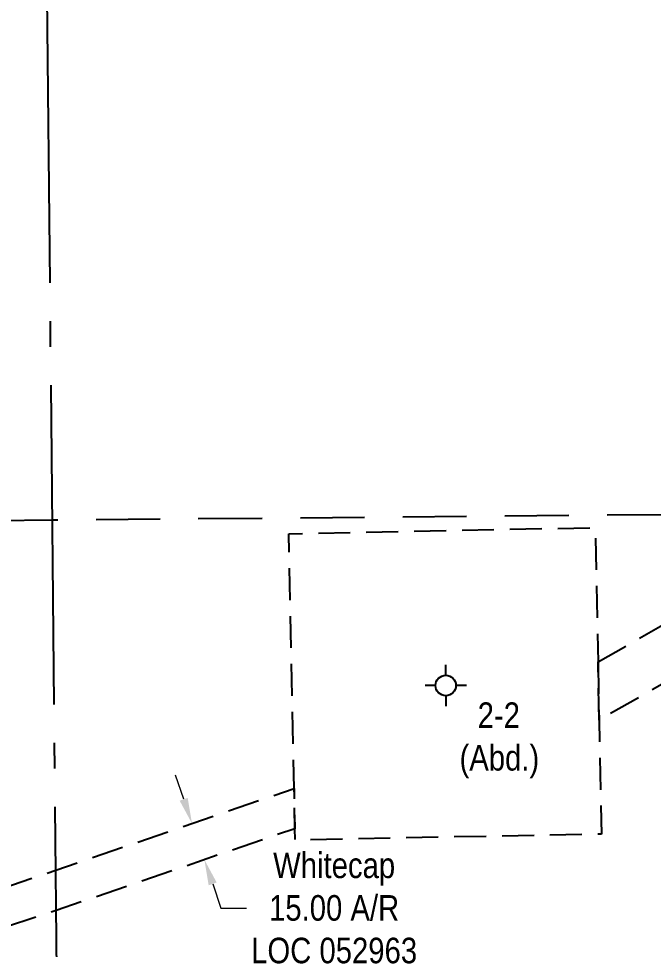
# Model space of a CAD drawing. Extents: x 538089 to 546766, y 6046620 to 6052605.
# Drawn here: x 544741.7 to 544990.2, y 6049503.4 to 6049867.6 of the extents above; entities that cross this region are included whole.
import ezdxf

# ---------------------------------------------------------------- set-up
doc = ezdxf.new("R2010")
doc.units = 0
doc.header["$LTSCALE"] = 5
for name, pattern in [('foc-ACCESSROAD', [3.75, 2.5, -1.25]), ('foc-LSD', [8, 5, -3]), ('foc-QUARTERLINE', [33, 25, -3, 2, -3])]:
    doc.linetypes.add(name, pattern=pattern)
for name, color, linetype in [('F-AR', 190, 'foc-ACCESSROAD'), ('F-WS', 190, 'foc-ACCESSROAD'), ('F-WS-S', 190, 'Continuous'), ('L-QSEC', 8, 'foc-QUARTERLINE'), ('L-SECTION-LSD', 7, 'foc-LSD')]:
    doc.layers.add(name, color=color, linetype=linetype)
doc.layers.add('F-RW-T', color=190, linetype='Continuous', lineweight=9)
doc.styles.add('80CG', font='ARIALN.TTF', dxfattribs={"height": 10})
doc.styles.add('80L', font='ARIALN.TTF', dxfattribs={"height": 10})
doc.dimstyles.new('Compass 5 000', dxfattribs={"dimscale": 5, "dimtxt": 9, "dimasz": 2, "dimexe": 0.2, "dimexo": 0.0625, "dimgap": 0.5, "dimtad": 0, "dimtih": 1, "dimtoh": 1, "dimzin": 0, "dimdsep": 46, "dimtxsty": '80CG', "dimcen": 0.1, "dimse1": 1, "dimse2": 1, "dimclrd": 256, "dimclrt": 256, "dimaunit": 1, "dimadec": 4, "dimazin": 0, "dimtfac": 0.06, "dimtofl": 0, "dimtmove": 0, "dimatfit": 1, "dimfxl": 0.2, "dimtolj": 1, "dimtzin": 0, "dimlwd": -1, "dimarcsym": 0})

# ---------------------------------------------------------------- blocks, each defined once
blk = doc.blocks.new('*D479')
at = {"layer": 'F-RW-T', "transparency": 16777216}
for p, q in [((544806.35, 6049562.15), (544803.1, 6049571.61)), ((544817.69, 6049529.05), (544820.93, 6049519.59)), ((544820.93, 6049519.59), (544830.93, 6049519.59))]:
    blk.add_line(p, q, dxfattribs=at)
for points in [[(544807.92, 6049562.69), (544804.77, 6049561.61), (544809.59, 6049552.69)], [(544819.26, 6049529.59), (544816.11, 6049528.51), (544814.45, 6049538.51)]]:
    blk.add_solid(points, dxfattribs=at)
at = {"layer": 'F-RW-T', "transparency": 16777216, "insert": (544865.23, 6049519.59), "char_height": 10, "attachment_point": 5, "style": '80CG'}
blk.add_mtext('\\A1;Whitecap\\P15.00 A/R \\PLOC 052963', dxfattribs=at)
blk = doc.blocks.new('GABD')
for p, q in [((0, 0.808), (0, 1.616)), ((-0.808, 0), (-1.616, 0)), ((1.616, 0), (0.808, 0)), ((0, -0.808), (0, -1.616))]:
    blk.add_line(p, q)
blk.add_circle((0, 0), 0.8)

msp = doc.modelspace()

# ---------------------------------------------------------------- linework, layer by layer
at = {"layer": 'F-AR', "flags": 128}
msp.add_lwpolyline([(543862.742, 6049460.368), (543910.52, 6049460.243), (543932.46, 6049473.427), (543962.446, 6049491.444), (543979.451, 6049501.663), (543979.126, 6049601.345), (544094.687, 6049722.498), (544167.509, 6049739.316), (544310.61, 6049788.967), (544560.173, 6049734.171), (544588.752, 6049534.33), (544657.716, 6049500.655), (544756.301, 6049534.431), (544849.532, 6049566.376), (544849.845, 6049550.636), (544756.457, 6049518.637), (544654.971, 6049485.311), (544575.356, 6049524.187), (544548.22, 6049711.858), (544537.036, 6049723.902), (544311.527, 6049773.418), (544171.666, 6049724.889), (544102.436, 6049708.902), (543994.138, 6049595.362), (543994.471, 6049493.197), (543962.614, 6049474.055), (543932.629, 6049456.037), (543914.646, 6049445.232), (543862.887, 6049445.367)], dxfattribs=at)
at = {"layer": 'F-AR'}
msp.add_lwpolyline([(545065.711, 6049648.371), (544968.96, 6049593.116), (544968.506, 6049615.897), (545055.788, 6049665.745)], dxfattribs=at)
at = {"layer": 'F-WS', "flags": 128}
msp.add_lwpolyline([(544968.506, 6049615.897), (544968.96, 6049593.116), (544969.847, 6049548.552), (544849.934, 6049546.164), (544849.845, 6049550.636), (544849.532, 6049566.376), (544847.546, 6049666.077), (544967.46, 6049668.464), (544968.506, 6049615.897)], close=True, dxfattribs=at)
at = {"layer": 'L-QSEC'}
msp.add_line((544758.92, 6049269.194), (544750.976, 6050073.504), dxfattribs=at)
at = {"layer": 'L-SECTION-LSD'}
for p, q in [((545157.064, 6049674.941), (544754.948, 6049671.349)), ((544754.948, 6049671.349), (544352.839, 6049667.761))]:
    msp.add_line(p, q, dxfattribs=at)

# ---------------------------------------------------------------- dimensions: what is measured, and where the dimension line sits
at = {"layer": 'F-RW-T'}
dim = msp.add_aligned_dim(p1=(544806.28, 6049551.556), p2=(544811.139, 6049537.374), distance=3.496, text='Whitecap\\P15.00 A/R \\PLOC 052963', dimstyle='Compass 5 000', dxfattribs=at)
dim.commit()
dim.dimension.update_dxf_attribs({"geometry": '*D479', "text_midpoint": (544865.231, 6049519.587)})

# ---------------------------------------------------------------- next in the draw order: texts
at = {"layer": 'F-WS', "insert": (544913.909, 6049600.071), "char_height": 10, "attachment_point": 1, "style": '80L', "bg_fill": 2}
msp.add_mtext_dynamic_manual_height_columns('\\pi7.4932;2-2\\P\\pi0.40245;(Abd.)', width=30.61391, gutter_width=50, heights=[0], dxfattribs=at)

# ---------------------------------------------------------------- next in the draw order: block references
at = {"layer": 'F-WS-S', "color": 2, "xscale": 4.997394349999992, "yscale": 4.997394349999992, "zscale": 4.997394349999992}
msp.add_blockref('GABD', (544908.909, 6049606.67), dxfattribs=at)

doc.saveas('drawing.dxf')
